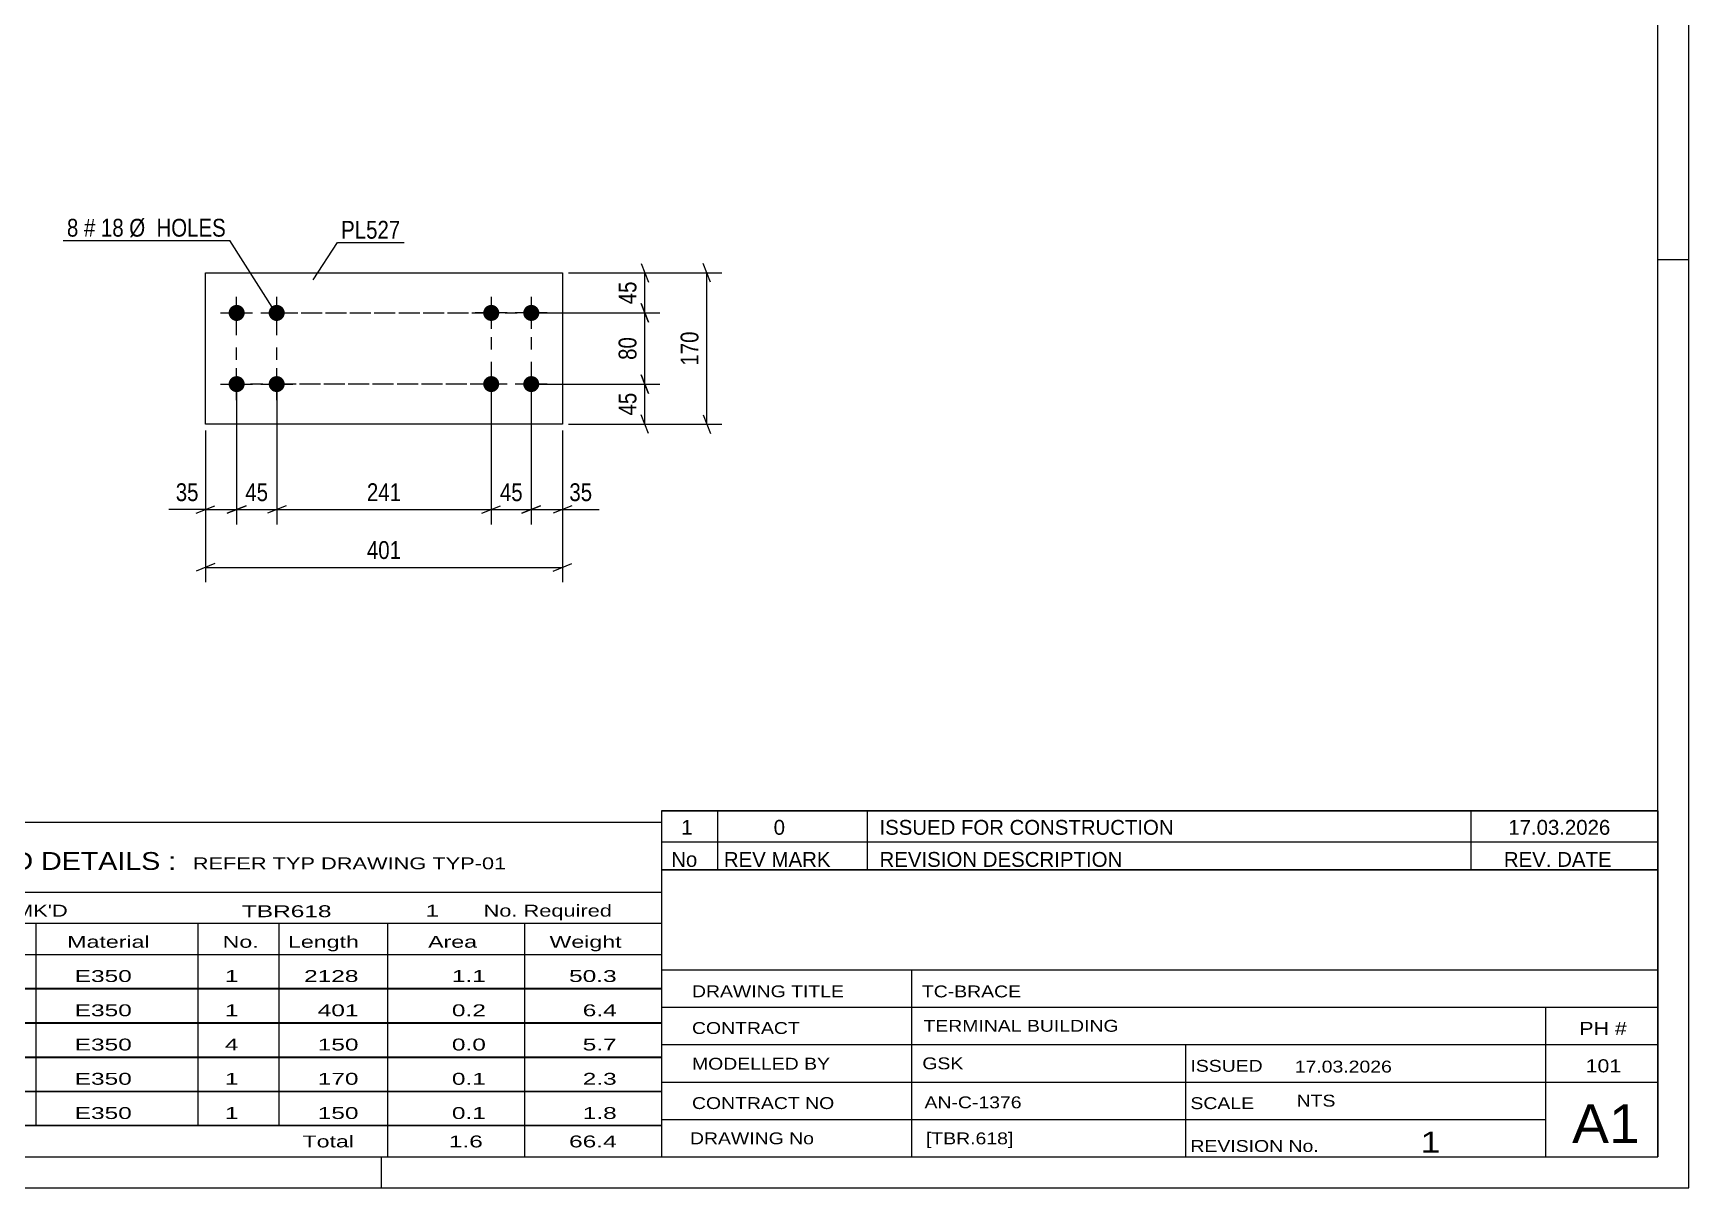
# Model space of a CAD drawing. Header units: millimetres. Extents: x 0 to 594, y 0 to 420.
# Drawn here: x 328.1 to 594, y 0 to 185.4 of the extents above; entities that cross this region are included whole.
import ezdxf

# ---------------------------------------------------------------- set-up
doc = ezdxf.new("R2010")
doc.units = ezdxf.units.MM
doc.linetypes.add('DXK_LINE_DOT2', pattern=[3.9198, 1.9599, -1.9599])
doc.styles.add('Arial Narrow', font='ARIALN.TTF', dxfattribs={"height": 0.2})

# ---------------------------------------------------------------- blocks, each defined once
blk = doc.blocks.new('Unknown-585758953-1127')
at = {"color": 5, "linetype": 'Continuous'}
for p, q in [((594, 0), (594, 420)), ((589, 5), (589, 415)), ((594, 149), (589, 149)), ((5, 5), (589, 5)), ((384, 0), (384, 5)), ((0, 0), (594, 0))]:
    blk.add_line(p, q, dxfattribs=at)
blk = doc.blocks.new('Part-585758953-3890 - 3887')
at = {"color": 2, "linetype": 'Continuous'}
for p, q in [((355.75, 146.93), (413.07, 146.93)), ((355.75, 122.64), (355.75, 146.93)), ((413.07, 146.93), (413.07, 122.64)), ((413.07, 122.64), (355.75, 122.64))]:
    blk.add_line(p, q, dxfattribs=at)
blk = doc.blocks.new('Bolt-585758953-3891 - 3887')
at = {"linetype": 'Continuous'}
for points in [[(401.64, 139.21, -1), (401.64, 141.79, -1)], [(408.07, 139.21, -1), (408.07, 141.79, -1)], [(401.64, 127.79, -1), (401.64, 130.36, -1)], [(408.07, 127.79, -1), (408.07, 130.36, -1)]]:
    blk.add_hatch(color=1, dxfattribs=at).paths.add_polyline_path(points)
at = {"color": 1, "linetype": 'Continuous'}
for p, q in [((401.64, 143.07), (401.64, 137.93)), ((408.07, 143.07), (408.07, 137.93)), ((404.21, 140.5), (399.07, 140.5)), ((410.64, 140.5), (405.5, 140.5)), ((401.64, 131.64), (401.64, 126.5)), ((408.07, 131.64), (408.07, 126.5)), ((404.21, 129.07), (399.07, 129.07)), ((410.64, 129.07), (405.5, 129.07))]:
    blk.add_line(p, q, dxfattribs=at)
blk = doc.blocks.new('Bolt-585758953-3892 - 3887')
at = {"linetype": 'Continuous'}
for points in [[(360.75, 141.79, -1), (360.75, 139.21, -1)], [(367.18, 141.79, -1), (367.18, 139.21, -1)], [(360.75, 130.36, -1), (360.75, 127.79, -1)], [(367.18, 130.36, -1), (367.18, 127.79, -1)]]:
    blk.add_hatch(color=1, dxfattribs=at).paths.add_polyline_path(points)
at = {"color": 1, "linetype": 'Continuous'}
for p, q in [((360.75, 137.93), (360.75, 143.07)), ((367.18, 137.93), (367.18, 143.07)), ((358.18, 140.5), (363.32, 140.5)), ((364.61, 140.5), (369.75, 140.5)), ((360.75, 126.5), (360.75, 131.64)), ((367.18, 126.5), (367.18, 131.64)), ((358.18, 129.07), (363.32, 129.07)), ((364.61, 129.07), (369.75, 129.07))]:
    blk.add_line(p, q, dxfattribs=at)
blk = doc.blocks.new('Rectangle-585758953-4103 - 3887')
at = {"color": 1, "linetype": 'DXK_LINE_DOT2'}
blk.add_lwpolyline([(360.75, 140.5), (408.07, 140.5), (408.07, 129.07), (360.75, 129.07), (360.75, 140.5)], close=True, dxfattribs=at)
blk = doc.blocks.new('Rectangle-585758953-4113 - 3887')
at = {"color": 1, "linetype": 'DXK_LINE_DOT2'}
blk.add_lwpolyline([(367.18, 140.5), (401.64, 140.5), (401.64, 129.07), (367.18, 129.07), (367.18, 140.5)], close=True, dxfattribs=at)
blk = doc.blocks.new('StraightDimension-585758953-4082 - 3887')
at = {"color": 7, "linetype": 'Continuous'}
for p, q in [((425.71, 142), (426.91, 139)), ((409.07, 140.5), (428.71, 140.5)), ((426.31, 129.07), (426.31, 140.5)), ((426.91, 127.57), (425.71, 130.57)), ((409.07, 129.07), (428.71, 129.07))]:
    blk.add_line(p, q, dxfattribs=at)
at = {"color": 0}
blk.add_wipeout([(425.56, 137.21), (421.36, 137.21), (421.36, 132.36), (425.56, 132.36)], dxfattribs=at)
at = {"color": 3, "style": 'Arial Narrow'}
blk.add_text('80', height=2.863, rotation=90.0002, dxfattribs=at).set_placement((424.96, 132.96))
blk = doc.blocks.new('StraightDimension-585758953-4083 - 3887')
at = {"color": 7, "linetype": 'Continuous'}
for p, q in [((425.71, 130.57), (426.91, 127.57)), ((409.07, 129.07), (428.71, 129.07)), ((426.31, 122.64), (426.31, 129.07)), ((414.07, 122.64), (428.71, 122.64)), ((426.91, 121.14), (425.71, 124.14))]:
    blk.add_line(p, q, dxfattribs=at)
at = {"color": 0}
blk.add_wipeout([(425.56, 128.28), (421.36, 128.28), (421.36, 123.43), (425.56, 123.43)], dxfattribs=at)
at = {"color": 3, "style": 'Arial Narrow'}
blk.add_text('45', height=2.863, rotation=90.0002, dxfattribs=at).set_placement((424.96, 124.03))
blk = doc.blocks.new('StraightDimension-585758953-3896 - 3887')
at = {"color": 7, "linetype": 'Continuous'}
for p, q in [((408.07, 128.07), (408.07, 106.53)), ((413.07, 121.64), (413.07, 106.53)), ((406.57, 108.33), (409.57, 109.53)), ((414.57, 109.53), (411.57, 108.33)), ((408.07, 108.93), (413.07, 108.93))]:
    blk.add_line(p, q, dxfattribs=at)
at = {"color": 0}
blk.add_wipeout([(418.45, 109.68), (418.45, 113.88), (413.59, 113.88), (413.59, 109.68)], dxfattribs=at)
at = {"color": 7, "linetype": 'Continuous'}
blk.add_line((413.07, 108.93), (418.97, 108.93), dxfattribs=at)
blk.add_line((413.07, 108.93), (418.97, 108.93), dxfattribs=at)
at = {"color": 3, "style": 'Arial Narrow'}
blk.add_text('35', height=2.863, dxfattribs=at).set_placement((414.19, 110.28))
blk = doc.blocks.new('StraightDimension-585758953-3897 - 3887')
at = {"color": 7, "linetype": 'Continuous'}
for p, q in [((401.64, 128.07), (401.64, 106.53)), ((408.07, 128.07), (408.07, 106.53)), ((400.14, 108.33), (403.14, 109.53)), ((409.57, 109.53), (406.57, 108.33)), ((401.64, 108.93), (408.07, 108.93))]:
    blk.add_line(p, q, dxfattribs=at)
at = {"color": 0}
blk.add_wipeout([(407.28, 109.68), (407.28, 113.88), (402.43, 113.88), (402.43, 109.68)], dxfattribs=at)
at = {"color": 3, "style": 'Arial Narrow'}
blk.add_text('45', height=2.863, dxfattribs=at).set_placement((403.03, 110.28))
blk = doc.blocks.new('StraightDimension-585758953-3898 - 3887')
at = {"color": 7, "linetype": 'Continuous'}
for p, q in [((367.18, 128.07), (367.18, 106.53)), ((401.64, 128.07), (401.64, 106.53)), ((368.68, 109.53), (365.68, 108.33)), ((400.14, 108.33), (403.14, 109.53)), ((367.18, 108.93), (401.64, 108.93))]:
    blk.add_line(p, q, dxfattribs=at)
at = {"color": 0}
blk.add_wipeout([(387.75, 109.68), (387.75, 113.88), (381.07, 113.88), (381.07, 109.68)], dxfattribs=at)
at = {"color": 3, "style": 'Arial Narrow'}
blk.add_text('241', height=2.863, dxfattribs=at).set_placement((381.67, 110.28))
blk = doc.blocks.new('StraightDimension-585758953-3899 - 3887')
at = {"color": 7, "linetype": 'Continuous'}
for p, q in [((360.75, 128.07), (360.75, 106.53)), ((367.18, 128.07), (367.18, 106.53)), ((359.25, 108.33), (362.25, 109.53)), ((368.68, 109.53), (365.68, 108.33)), ((360.75, 108.93), (367.18, 108.93))]:
    blk.add_line(p, q, dxfattribs=at)
at = {"color": 0}
blk.add_wipeout([(366.39, 109.68), (366.39, 113.88), (361.54, 113.88), (361.54, 109.68)], dxfattribs=at)
at = {"color": 3, "style": 'Arial Narrow'}
blk.add_text('45', height=2.863, dxfattribs=at).set_placement((362.14, 110.28))
blk = doc.blocks.new('StraightDimension-585758953-3900 - 3887')
at = {"color": 7, "linetype": 'Continuous'}
for p, q in [((360.75, 128.07), (360.75, 106.53)), ((355.75, 121.64), (355.75, 106.53)), ((354.25, 108.33), (357.25, 109.53)), ((362.25, 109.53), (359.25, 108.33)), ((355.75, 108.93), (360.75, 108.93))]:
    blk.add_line(p, q, dxfattribs=at)
at = {"color": 0}
blk.add_wipeout([(355.23, 109.68), (355.23, 113.88), (350.37, 113.88), (350.37, 109.68)], dxfattribs=at)
at = {"color": 7, "linetype": 'Continuous'}
blk.add_line((355.75, 108.93), (349.84, 108.93), dxfattribs=at)
blk.add_line((355.75, 108.93), (349.84, 108.93), dxfattribs=at)
at = {"color": 3, "style": 'Arial Narrow'}
blk.add_text('35', height=2.863, dxfattribs=at).set_placement((350.97, 110.28))
blk = doc.blocks.new('StraightDimension-585758953-3916 - 3887')
at = {"color": 7, "linetype": 'Continuous'}
for p, q in [((355.75, 121.64), (355.75, 97.24)), ((413.07, 121.64), (413.07, 97.24)), ((357.25, 100.24), (354.25, 99.04)), ((355.75, 99.64), (413.07, 99.64)), ((411.57, 99.04), (414.57, 100.24))]:
    blk.add_line(p, q, dxfattribs=at)
at = {"color": 0}
blk.add_wipeout([(387.75, 100.39), (387.75, 104.59), (381.07, 104.59), (381.07, 100.39)], dxfattribs=at)
at = {"color": 3, "style": 'Arial Narrow'}
blk.add_text('401', height=2.863, dxfattribs=at).set_placement((381.67, 100.99))
blk = doc.blocks.new('StraightDimension-585758953-3936 - 3887')
at = {"color": 7, "linetype": 'Continuous'}
for p, q in [((414.07, 146.93), (438.67, 146.93)), ((436.87, 145.43), (435.67, 148.43)), ((436.27, 122.64), (436.27, 146.93)), ((414.07, 122.64), (438.67, 122.64)), ((435.67, 124.14), (436.87, 121.14))]:
    blk.add_line(p, q, dxfattribs=at)
at = {"color": 0}
blk.add_wipeout([(435.52, 138.13), (431.32, 138.13), (431.32, 131.44), (435.52, 131.44)], dxfattribs=at)
at = {"color": 3, "style": 'Arial Narrow'}
blk.add_text('170', height=2.863, rotation=90.0002, dxfattribs=at).set_placement((434.92, 132.04))
blk = doc.blocks.new('StraightDimension-585758953-4081 - 3887')
at = {"color": 7, "linetype": 'Continuous'}
for p, q in [((414.07, 146.93), (428.71, 146.93)), ((425.71, 148.43), (426.91, 145.43)), ((426.31, 140.5), (426.31, 146.93)), ((426.91, 139), (425.71, 142)), ((409.07, 140.5), (428.71, 140.5))]:
    blk.add_line(p, q, dxfattribs=at)
at = {"color": 0}
blk.add_wipeout([(425.56, 146.14), (421.36, 146.14), (421.36, 141.29), (425.56, 141.29)], dxfattribs=at)
at = {"color": 3, "style": 'Arial Narrow'}
blk.add_text('45', height=2.863, rotation=90.0002, dxfattribs=at).set_placement((424.96, 141.89))
blk = doc.blocks.new('Unknown-585758953-4164')
at = {"color": 7, "linetype": 'Continuous'}
for p, q in [((429, 51.05), (429, 5)), ((429, 51.05), (589, 51.05)), ((589, 51), (589, 5)), ((429, 35), (589, 35)), ((469.14, 35), (469.14, 5)), ((429, 29), (589, 29)), ((571, 5.05), (571, 29.05)), ((429, 23), (589, 23)), ((513.14, 23), (513.14, 5)), ((429, 17), (589, 17)), ((429, 11), (571, 11)), ((429, 5), (589, 5))]:
    blk.add_line(p, q, dxfattribs=at)
at = {"color": 7, "style": 'Arial Narrow'}
for s, height, width, p in [('DRAWING TITLE', 1.9089, 1.425378, (433.88, 30.61)), ('TC-BRACE', 1.909, 1.425378, (470.81, 30.59)), ('CONTRACT', 1.909, 1.425378, (433.88, 24.71)), ('TERMINAL BUILDING', 1.9089, 1.425378, (471.06, 25.07)), ('MODELLED BY', 1.9089, 1.425378, (433.88, 18.98)), ('GSK', 1.909, 1.425378, (470.88, 19.04)), ('ISSUED', 1.909, 1.425378, (513.94, 18.64)), ('17.03.2026', 1.909, 1.425378, (530.69, 18.52)), ('CONTRACT NO', 1.9089, 1.425378, (433.88, 12.66)), ('AN-C-1376', 1.909, 1.425378, (471.23, 12.78)), ('SCALE', 1.909, 1.425378, (513.94, 12.65)), ('A1', 6.204, 1.25, (575.24, 7.2)), ('DRAWING No', 1.909, 1.425378, (433.56, 7)), ('[TBR.618]', 1.909, 1.425378, (471.46, 6.99)), ('1', 3.34, 1.5, (550.91, 5.68)), ('REVISION No.', 1.9089, 1.425378, (513.94, 5.77))]:
    blk.add_text(s, height=height, dxfattribs=dict(at, width=width)).set_placement(p)
at = {"color": 7, "linetype": 'Continuous', "style": 'Arial Narrow'}
for s, height, width, p in [('PH #', 2.1, 1.42538, (576.4, 24.55)), ('101', 2.1, 1.42538, (577.41, 18.55)), ('NTS', 1.909, 1.425378, (531, 13.05))]:
    blk.add_text(s, height=height, dxfattribs=dict(at, width=width)).set_placement(p)
blk = doc.blocks.new('Unknown-585758953-4165')
at = {"color": 7, "linetype": 'Continuous'}
for p, q in [((429, 60.55), (589, 60.55)), ((589, 60.55), (429, 60.55)), ((429, 60.55), (429, 55.55)), ((438, 60.55), (438, 55.55)), ((462, 60.55), (462, 55.55)), ((559, 60.55), (559, 55.55)), ((589, 60.55), (589, 55.55)), ((429, 55.55), (589, 55.55)), ((429, 55.55), (429, 51.05)), ((429, 55.55), (589, 55.55)), ((438, 55.55), (438, 51.05)), ((462, 55.55), (462, 51.05)), ((559, 55.55), (559, 51.05)), ((589, 55.55), (589, 51.05)), ((589, 51.05), (429, 51.05))]:
    blk.add_line(p, q, dxfattribs=at)
at = {"color": 7, "linetype": 'Continuous', "style": 'Arial Narrow'}
for s, height, width, p in [('1', 2.39, 1.196471, (432.16, 56.7)), ('0', 2.39, 1.196471, (447, 56.7)), ('ISSUED FOR CONSTRUCTION', 2.3861, 1.196471, (464, 56.7)), ('17.03.2026', 2.386, 1.196471, (565, 56.7)), ('No', 2.386, 1.2, (430.54, 51.55)), ('REV MARK', 2.386, 1.2, (439, 51.55)), ('REVISION DESCRIPTION', 2.3861, 1.2, (464, 51.55)), ('REV. DATE', 2.386, 1.2, (564.28, 51.55))]:
    blk.add_text(s, height=height, dxfattribs=dict(at, width=width)).set_placement(p)
blk = doc.blocks.new('Unknown-585758953-4166')
at = {"color": 7, "linetype": 'Continuous'}
for p, q in [((269, 58.75), (429, 58.75)), ((269, 47.5), (269, 58.75)), ((429, 58.75), (429, 47.5)), ((269, 47.5), (429, 47.5)), ((269, 47.5), (269, 42.5)), ((429, 47.5), (429, 42.5)), ((269, 42.5), (429, 42.5)), ((269, 42.5), (269, 37.5)), ((293, 42.5), (293, 37.5)), ((328.5, 42.5), (328.5, 37.5)), ((354.5, 42.5), (354.5, 37.5)), ((367.5, 42.5), (367.5, 37.5)), ((385, 42.5), (385, 37.5)), ((407, 42.5), (407, 37.5)), ((429, 42.5), (429, 37.5)), ((269, 37.5), (429, 37.5)), ((269, 37.45), (269, 32.05)), ((269, 37.45), (429, 37.45)), ((293, 37.5), (293, 32)), ((328.5, 37.5), (328.5, 32)), ((354.5, 37.5), (354.5, 32)), ((367.5, 37.5), (367.5, 32)), ((385, 37.5), (385, 32)), ((407, 37.5), (407, 32)), ((429, 37.45), (429, 32.05)), ((269, 32.05), (429, 32.05)), ((269, 31.95), (269, 26.55)), ((269, 31.95), (429, 31.95)), ((293, 32), (293, 26.5)), ((328.5, 32), (328.5, 26.5)), ((354.5, 32), (354.5, 26.5)), ((367.5, 32), (367.5, 26.5)), ((385, 32), (385, 26.5)), ((407, 32), (407, 26.5)), ((429, 31.95), (429, 26.55)), ((269, 26.55), (429, 26.55)), ((269, 26.45), (269, 21.05)), ((269, 26.45), (429, 26.45)), ((293, 26.5), (293, 21)), ((328.5, 26.5), (328.5, 21)), ((354.5, 26.5), (354.5, 21)), ((367.5, 26.5), (367.5, 21)), ((385, 26.5), (385, 21)), ((407, 26.5), (407, 21)), ((429, 26.45), (429, 21.05)), ((269, 21.05), (429, 21.05)), ((269, 20.95), (269, 15.55)), ((269, 20.95), (429, 20.95)), ((293, 21), (293, 15.5)), ((328.5, 21), (328.5, 15.5)), ((354.5, 21), (354.5, 15.5)), ((367.5, 21), (367.5, 15.5)), ((385, 21), (385, 15.5)), ((407, 21), (407, 15.5)), ((429, 20.95), (429, 15.55)), ((269, 15.55), (429, 15.55)), ((269, 15.45), (269, 10.05)), ((269, 15.45), (429, 15.45)), ((293, 15.5), (293, 10)), ((328.5, 15.5), (328.5, 10)), ((354.5, 15.5), (354.5, 10)), ((367.5, 15.5), (367.5, 10)), ((385, 15.5), (385, 10)), ((407, 15.5), (407, 10)), ((429, 15.45), (429, 10.05)), ((269, 10.05), (429, 10.05)), ((269, 10), (429, 10)), ((269, 10), (269, 5)), ((385, 10), (385, 5)), ((407, 10), (407, 5)), ((429, 10), (429, 5)), ((269, 5), (429, 5))]:
    blk.add_line(p, q, dxfattribs=at)
at = {"color": 7, "style": 'Arial Narrow'}
for s, height, width, p in [('GENERAL NOTES & WELD DETAILS :', 2.8633, 1.4, (270.15, 51.06)), ('REFER TYP DRAWING TYP-01', 1.9089, 1.6, (353.7, 51.16)), ("MATERIAL LIST FOR ASSEMBLY MK'D", 1.9089, 1.6, (270.15, 43.56)), ('TBR618', 1.909, 1.794707, (361.59, 43.47)), ('1', 1.91, 1.794707, (391.08, 43.56)), ('No. Required', 1.9089, 1.6, (400.41, 43.56)), ('Mark', 1.909, 1.7, (270.34, 38.5)), ('Profile', 1.909, 1.7, (303.41, 38.5)), ('Material', 1.909, 1.7, (333.54, 38.56)), ('No.', 1.909, 1.7, (358.5, 38.56)), ('Length', 1.909, 1.7, (369, 38.56)), ('Area', 1.909, 1.7, (391.5, 38.56)), ('Weight', 1.909, 1.7, (411, 38.56))]:
    blk.add_text(s, height=height, dxfattribs=dict(at, width=width)).set_placement(p)
at = {"color": 7, "linetype": 'Continuous', "style": 'Arial Narrow'}
for s, height, width, p in [('TBR618', 1.909, 1.794707, (270.5, 33.06)), ('SHS132*6', 1.909, 1.794707, (295, 33.06)), ('E350', 1.909, 1.794707, (334.74, 33.06)), ('1', 1.91, 1.794707, (358.86, 33.06)), ('2128', 1.909, 1.794707, (371.58, 33.06)), ('1.1', 1.909, 1.794707, (395.32, 33.06)), ('50.3', 1.909, 1.794707, (414.14, 33.06)), ('PL527', 1.909, 1.794707, (270.5, 27.56)), ('PL12*170', 1.909, 1.794707, (295, 27.56)), ('E350', 1.909, 1.794707, (334.74, 27.56)), ('1', 1.91, 1.794707, (358.86, 27.56)), ('401', 1.909, 1.794707, (373.77, 27.56)), ('0.2', 1.909, 1.794707, (395.32, 27.56)), ('6.4', 1.909, 1.794707, (416.33, 27.56)), ('PL564', 1.909, 1.794707, (270.5, 22.06)), ('PL10*120', 1.909, 1.794707, (295, 22.06)), ('E350', 1.909, 1.794707, (334.74, 22.06)), ('4', 1.91, 1.794707, (358.86, 22.06)), ('150', 1.909, 1.794707, (373.77, 22.06)), ('0.0', 1.909, 1.794707, (395.32, 22.06)), ('5.7', 1.909, 1.794707, (416.33, 22.06)), ('PL569', 1.909, 1.794707, (270.5, 16.56)), ('PL10*170', 1.909, 1.794707, (295, 16.56)), ('E350', 1.909, 1.794707, (334.74, 16.56)), ('1', 1.91, 1.794707, (358.86, 16.56)), ('170', 1.909, 1.794707, (373.77, 16.56)), ('0.1', 1.909, 1.794707, (395.32, 16.56)), ('2.3', 1.909, 1.794707, (416.33, 16.56)), ('PL565', 1.909, 1.794707, (270.5, 11.06)), ('PL10*150', 1.909, 1.794707, (295, 11.06)), ('E350', 1.909, 1.794707, (334.74, 11.06)), ('1', 1.91, 1.794707, (358.86, 11.06)), ('150', 1.909, 1.794707, (373.77, 11.06)), ('0.1', 1.909, 1.794707, (395.32, 11.06)), ('1.8', 1.909, 1.794707, (416.33, 11.06)), ('Total', 1.909, 1.7, (371.33, 6.5)), ('1.6', 1.909, 1.794707, (394.83, 6.5)), ('66.4', 1.909, 1.794707, (414.14, 6.5))]:
    blk.add_text(s, height=height, dxfattribs=dict(at, width=width)).set_placement(p)
blk = doc.blocks.new('Mark-585758953-3939 - 3887')
at = {"color": 0}
blk.add_wipeout([(387.03, 152.42), (387.03, 155.42), (377.53, 155.42), (377.53, 152.42)], dxfattribs=at)
blk.add_wipeout([(387.03, 152.42), (387.03, 155.42), (377.53, 155.42), (377.53, 152.42)], dxfattribs=at)
at = {"color": 30, "linetype": 'Continuous'}
for p, q in [((373.06, 145.81), (376.93, 151.82)), ((376.93, 151.82), (387.63, 151.82))]:
    blk.add_line(p, q, dxfattribs=at)
at = {"color": 3, "style": 'Arial Narrow'}
blk.add_text('PL527', height=2.863, dxfattribs=at).set_placement((377.53, 152.42))
blk = doc.blocks.new('MarkSet-585758953-4020 - 3887')
at = {"color": 0}
blk.add_wipeout([(335.32, 152.75), (335.32, 155.75), (333.49, 155.75), (333.49, 152.75)], dxfattribs=at)
blk.add_wipeout([(335.32, 152.75), (335.32, 155.75), (333.49, 155.75), (333.49, 152.75)], dxfattribs=at)
blk.add_wipeout([(338.05, 152.75), (338.05, 155.75), (336.22, 155.75), (336.22, 152.75)], dxfattribs=at)
blk.add_wipeout([(338.05, 152.75), (338.05, 155.75), (336.22, 155.75), (336.22, 152.75)], dxfattribs=at)
at = {"color": 3, "style": 'Arial Narrow'}
blk.add_text('8', height=2.86, dxfattribs=at).set_placement((333.49, 152.75))
at = {"color": 0}
blk.add_wipeout([(342.6, 152.75), (342.6, 155.75), (338.95, 155.75), (338.95, 152.75)], dxfattribs=at)
blk.add_wipeout([(342.6, 152.75), (342.6, 155.75), (338.95, 155.75), (338.95, 152.75)], dxfattribs=at)
at = {"color": 3, "style": 'Arial Narrow'}
blk.add_text('#', height=2.86, dxfattribs=at).set_placement((336.22, 152.75))
at = {"color": 0}
blk.add_wipeout([(359.03, 152.75), (359.03, 155.75), (343.5, 155.75), (343.5, 152.75)], dxfattribs=at)
blk.add_wipeout([(359.03, 152.75), (359.03, 155.75), (343.5, 155.75), (343.5, 152.75)], dxfattribs=at)
at = {"color": 7, "linetype": 'Continuous'}
for p in [(332.89, 152.15), (366.83, 140.83)]:
    blk.add_line(p, (359.63, 152.15), dxfattribs=at)
at = {"color": 3, "style": 'Arial Narrow'}
for s, p in [('18', (338.95, 152.75)), ('Ø  HOLES', (343.5, 152.75))]:
    blk.add_text(s, height=2.863, dxfattribs=at).set_placement(p)

msp = doc.modelspace()

# ---------------------------------------------------------------- block references
for name in ['Unknown-585758953-1127', 'Part-585758953-3890 - 3887', 'Bolt-585758953-3892 - 3887', 'Bolt-585758953-3891 - 3887', 'Rectangle-585758953-4103 - 3887', 'Rectangle-585758953-4113 - 3887', 'Unknown-585758953-4166', 'Unknown-585758953-4165', 'Unknown-585758953-4164']:
    msp.add_blockref(name, (0, 0))

# ---------------------------------------------------------------- next in the draw order: block references
for name in ['MarkSet-585758953-4020 - 3887', 'Mark-585758953-3939 - 3887', 'StraightDimension-585758953-4082 - 3887']:
    msp.add_blockref(name, (0, 0))

# ---------------------------------------------------------------- next in the draw order: block references
msp.add_blockref('StraightDimension-585758953-4083 - 3887', (0, 0))

# ---------------------------------------------------------------- next in the draw order: block references
msp.add_blockref('StraightDimension-585758953-3896 - 3887', (0, 0))

# ---------------------------------------------------------------- next in the draw order: block references
msp.add_blockref('StraightDimension-585758953-3897 - 3887', (0, 0))

# ---------------------------------------------------------------- next in the draw order: block references
msp.add_blockref('StraightDimension-585758953-3898 - 3887', (0, 0))

# ---------------------------------------------------------------- next in the draw order: block references
msp.add_blockref('StraightDimension-585758953-3899 - 3887', (0, 0))

# ---------------------------------------------------------------- next in the draw order: block references
msp.add_blockref('StraightDimension-585758953-3900 - 3887', (0, 0))

# ---------------------------------------------------------------- next in the draw order: block references
msp.add_blockref('StraightDimension-585758953-3916 - 3887', (0, 0))

# ---------------------------------------------------------------- next in the draw order: block references
msp.add_blockref('StraightDimension-585758953-3936 - 3887', (0, 0))

# ---------------------------------------------------------------- next in the draw order: block references
msp.add_blockref('StraightDimension-585758953-4081 - 3887', (0, 0))

doc.saveas('drawing.dxf')
